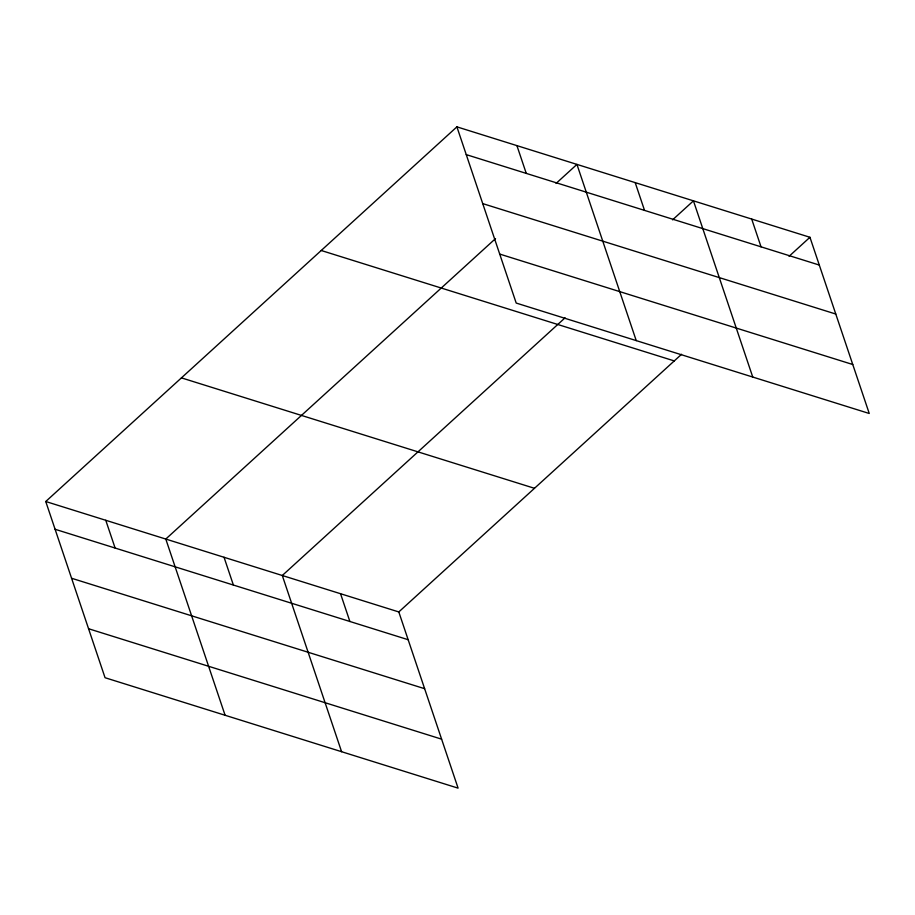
<?xml version="1.0" encoding="UTF-8"?>
<svg xmlns="http://www.w3.org/2000/svg" width="915" height="915" viewBox="0 0 915 915"><rect width="100%" height="100%" fill="white"/><g stroke="black" fill="none" stroke-linecap="round" stroke-linejoin="round"><path stroke-width="1.37" d="M45.75 501.512L398.803 611.941L458.095 788.147L105.053 677.718L45.75 501.512L456.905 126.853L809.947 237.282L869.25 413.488L516.197 303.059L456.905 126.853M495.53 238.586L165.787 539.049L225.09 715.256M556.068 183.423L576.942 164.403L636.234 340.609M565.07 317.825L282.289 575.501L341.592 751.707M672.571 219.863L693.444 200.843L752.748 377.049M398.803 611.941L681.572 354.265M789.073 256.303L809.947 237.282M466.25 154.624L819.291 265.053M482.731 203.61L835.784 314.039M499.716 254.073L852.769 364.513M321.222 250.493L674.264 360.922M181.433 377.872L534.474 488.301M55.094 529.27L408.147 639.711M71.576 578.257L424.629 688.698M88.561 628.731L441.613 739.16M751.695 219.062L761.04 246.833M635.193 182.623L644.537 210.393M516.918 145.622L526.262 173.393M340.54 593.721L349.885 621.491M224.038 557.269L233.382 585.04M105.763 520.28L115.118 548.051"/></g></svg>
